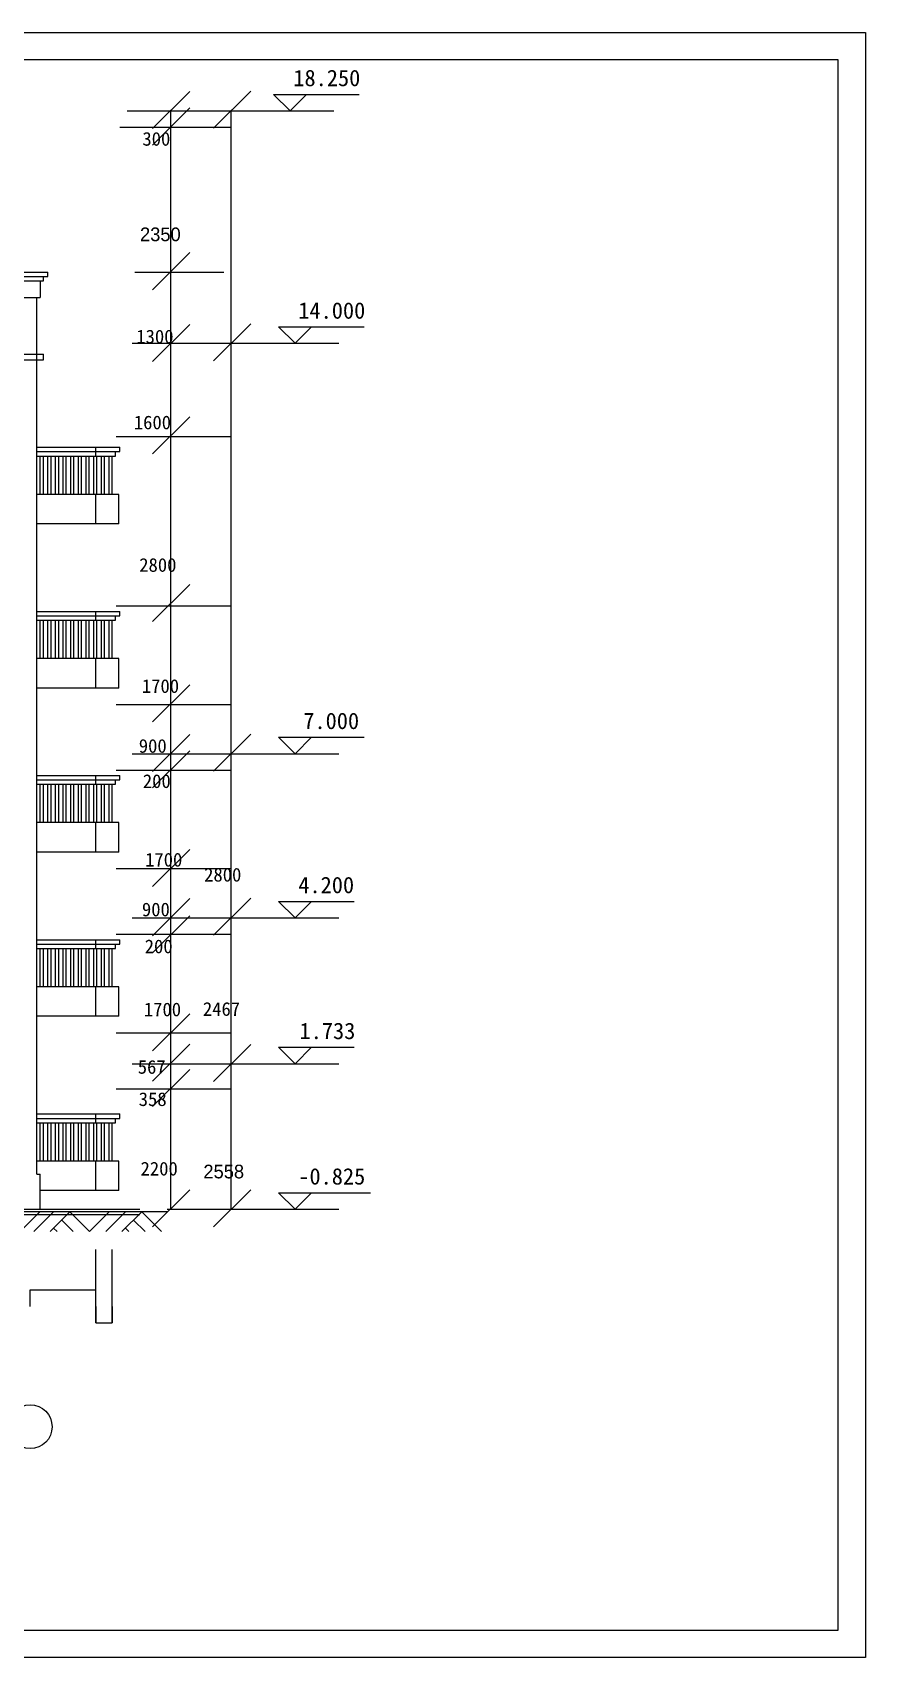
# Model space of a CAD drawing. Header units: metres. Extents: x 338339 to 1133840, y -479113 to 96125.
# Drawn here: x 506030 to 521256, y -217466 to -187766 of the extents above; entities that cross this region are included whole.
import ezdxf

# ---------------------------------------------------------------- set-up
doc = ezdxf.new("R2010")
doc.units = ezdxf.units.M
for name, color, linetype in [('AXIS', 3, 'Continuous'), ('PUB_DIM', 3, 'Continuous'), ('PUB_TITLE', 4, 'Continuous')]:
    doc.layers.add(name, color=color, linetype=linetype)
doc.dimstyles.get("Standard").update_dxf_attribs({"dimtxt": 2.5, "dimasz": 2.5, "dimexe": 1.25, "dimexo": 0.625, "dimtad": 1, "dimcen": 2.5, "dimazin": 3, "dimtfac": 1, "dimtmove": 0, "dimatfit": 3})

# ---------------------------------------------------------------- blocks, each defined once
blk = doc.blocks.new('_AXISO')
blk.add_circle((0, 0), 0.5)
blk = doc.blocks.new('*D367')
for p, q in [((507188.17, -211048.69), (507188.17, -211348.69)), ((507488.17, -211048.69), (507488.17, -211348.69)), ((507188.42, -211348.69), (507336.67, -211348.69)), ((507339.67, -211348.69), (507487.92, -211348.69))]:
    blk.add_line(p, q)
at = {"layer": 'Defpoints'}
for p in [(507188.17, -211048.69), (507488.17, -211048.69), (507188.17, -211348.69)]:
    blk.add_point(p, dxfattribs=at)
at = {"layer": 'PUB_DIM', "insert": (507338.17, -211348.69), "char_height": 1, "attachment_point": 5}
blk.add_mtext('300', dxfattribs=at)
blk = doc.blocks.new('*D368')
for p, q in [((505988.17, -211048.69), (505988.17, -210748.69)), ((505988.42, -210748.69), (506586.17, -210748.69)), ((506590.17, -210748.69), (507187.92, -210748.69)), ((507188.17, -211048.69), (507188.17, -210748.69))]:
    blk.add_line(p, q)
at = {"layer": 'Defpoints'}
for p in [(505988.17, -210748.69), (505988.17, -211048.69), (507188.17, -211048.69)]:
    blk.add_point(p, dxfattribs=at)
at = {"layer": 'PUB_DIM', "insert": (506588.17, -210748.69), "char_height": 1, "attachment_point": 5}
blk.add_mtext('1200', dxfattribs=at)

msp = doc.modelspace()

# ---------------------------------------------------------------- linework, layer by layer
for p, q in [((507760.97, -189196.65), (511537.37, -189196.65)), ((507624.96, -189496.65), (509662.97, -189496.65)), ((505208.17, -192146.65), (506308.17, -192146.65)), ((506308.17, -192226.65), (506308.17, -192146.65)), ((507902.05, -192146.65), (509528.46, -192146.65)), ((505268.17, -192306.65), (506228.17, -192306.65)), ((505328.17, -192226.65), (506308.17, -192226.65)), ((506168.17, -192306.65), (506168.17, -192606.65)), ((506228.17, -192306.65), (506228.17, -192226.65)), ((505208.17, -192606.65), (506168.17, -192606.65)), ((506108.17, -193002.79), (506108.17, -192606.65)), ((506108.17, -193646.65), (506108.17, -192606.65)), ((506108.17, -193646.65), (506108.17, -193102.79)), ((507851.76, -193446.65), (509478.17, -193446.65)), ((507851.76, -193446.65), (511628.17, -193446.65)), ((505208.17, -193646.65), (506228.17, -193646.65)), ((505208.17, -193746.65), (506228.17, -193746.65)), ((506108.17, -206971.65), (506108.17, -193646.65)), ((506228.17, -193746.65), (506228.17, -193646.65)), ((506108.17, -195346.65), (507628.17, -195346.65)), ((507188.17, -195506.65), (507188.17, -195346.65)), ((507556.75, -195146.65), (509663.99, -195146.65)), ((507628.17, -195426.65), (507628.17, -195346.65)), ((506108.17, -195426.65), (507628.17, -195426.65)), ((506108.17, -195506.65), (507548.17, -195506.65)), ((506168.17, -196206.65), (506168.17, -195506.65)), ((506228.17, -196206.65), (506228.17, -195506.65)), ((506308.17, -196206.65), (506308.17, -195506.65)), ((506368.17, -196206.65), (506368.17, -195506.65)), ((506448.17, -196206.65), (506448.17, -195506.65)), ((506508.17, -196206.65), (506508.17, -195506.65)), ((506588.17, -196206.65), (506588.17, -195506.65)), ((506648.17, -196206.65), (506648.17, -195506.65)), ((506728.17, -196206.65), (506728.17, -195506.65)), ((506788.17, -196206.65), (506788.17, -195506.65)), ((506868.17, -196206.65), (506868.17, -195506.65)), ((506928.17, -196206.65), (506928.17, -195506.65)), ((507008.17, -196206.65), (507008.17, -195506.65)), ((507068.17, -196206.65), (507068.17, -195506.65)), ((507148.17, -196206.65), (507148.17, -195506.65)), ((507208.17, -196206.65), (507208.17, -195506.65)), ((507288.17, -196206.65), (507288.17, -195506.65)), ((507348.17, -196206.65), (507348.17, -195506.65)), ((507428.17, -196206.65), (507428.17, -195506.65)), ((507488.17, -196206.65), (507488.17, -195506.65)), ((507488.17, -196206.65), (507488.17, -195506.65)), ((507548.17, -195506.65), (507548.17, -195426.65)), ((507608.17, -196206.65), (506108.17, -196206.65)), ((507188.17, -196746.65), (507188.17, -196206.65)), ((507608.17, -196746.65), (507608.17, -196206.65)), ((507608.17, -196746.65), (506108.17, -196746.65)), ((506108.17, -198346.65), (507628.17, -198346.65)), ((507188.17, -198506.65), (507188.17, -198346.65)), ((507556.75, -198246.65), (509662.97, -198246.65)), ((507628.17, -198426.65), (507628.17, -198346.65)), ((506108.17, -198426.65), (507628.17, -198426.65)), ((506108.17, -198506.65), (507548.17, -198506.65)), ((506168.17, -199206.65), (506168.17, -198506.65)), ((506228.17, -199206.65), (506228.17, -198506.65)), ((506308.17, -199206.65), (506308.17, -198506.65)), ((506368.17, -199206.65), (506368.17, -198506.65)), ((506448.17, -199206.65), (506448.17, -198506.65)), ((506508.17, -199206.65), (506508.17, -198506.65)), ((506588.17, -199206.65), (506588.17, -198506.65)), ((506648.17, -199206.65), (506648.17, -198506.65)), ((506728.17, -199206.65), (506728.17, -198506.65)), ((506788.17, -199206.65), (506788.17, -198506.65)), ((506868.17, -199206.65), (506868.17, -198506.65)), ((506928.17, -199206.65), (506928.17, -198506.65)), ((507008.17, -199206.65), (507008.17, -198506.65)), ((507068.17, -199206.65), (507068.17, -198506.65)), ((507148.17, -199206.65), (507148.17, -198506.65)), ((507208.17, -199206.65), (507208.17, -198506.65)), ((507288.17, -199206.65), (507288.17, -198506.65)), ((507348.17, -199206.65), (507348.17, -198506.65)), ((507428.17, -199206.65), (507428.17, -198506.65)), ((507488.17, -199206.65), (507488.17, -198506.65)), ((507488.17, -199206.65), (507488.17, -198506.65)), ((507548.17, -198506.65), (507548.17, -198426.65)), ((507608.17, -199206.65), (506108.17, -199206.65)), ((507188.17, -199746.65), (507188.17, -199206.65)), ((507608.17, -199746.65), (507608.17, -199206.65)), ((507608.17, -199746.65), (506108.17, -199746.65)), ((507556.75, -200046.65), (509662.97, -200046.65)), ((507851.76, -200946.65), (511628.17, -200946.65)), ((506108.17, -201346.65), (507628.17, -201346.65)), ((507188.17, -201506.65), (507188.17, -201346.65)), ((507556.75, -201246.65), (509662.97, -201246.65)), ((507628.17, -201426.65), (507628.17, -201346.65)), ((506108.17, -201426.65), (507628.17, -201426.65)), ((506108.17, -201506.65), (507548.17, -201506.65)), ((506168.17, -202206.65), (506168.17, -201506.65)), ((506228.17, -202206.65), (506228.17, -201506.65)), ((506308.17, -202206.65), (506308.17, -201506.65)), ((506368.17, -202206.65), (506368.17, -201506.65)), ((506448.17, -202206.65), (506448.17, -201506.65)), ((506508.17, -202206.65), (506508.17, -201506.65)), ((506588.17, -202206.65), (506588.17, -201506.65)), ((506648.17, -202206.65), (506648.17, -201506.65)), ((506728.17, -202206.65), (506728.17, -201506.65)), ((506788.17, -202206.65), (506788.17, -201506.65)), ((506868.17, -202206.65), (506868.17, -201506.65)), ((506928.17, -202206.65), (506928.17, -201506.65)), ((507008.17, -202206.65), (507008.17, -201506.65)), ((507068.17, -202206.65), (507068.17, -201506.65)), ((507148.17, -202206.65), (507148.17, -201506.65)), ((507208.17, -202206.65), (507208.17, -201506.65)), ((507288.17, -202206.65), (507288.17, -201506.65)), ((507348.17, -202206.65), (507348.17, -201506.65)), ((507428.17, -202206.65), (507428.17, -201506.65)), ((507488.17, -202206.65), (507488.17, -201506.65)), ((507488.17, -202206.65), (507488.17, -201506.65)), ((507548.17, -201506.65), (507548.17, -201426.65)), ((507608.17, -202206.65), (506108.17, -202206.65)), ((507608.17, -202206.65), (506108.17, -202206.65)), ((507188.17, -202746.65), (507188.17, -202206.65)), ((507188.17, -202746.65), (507188.17, -202206.65)), ((507608.17, -202746.65), (507608.17, -202206.65)), ((507608.17, -202746.65), (507608.17, -202206.65)), ((507608.17, -202746.65), (506108.17, -202746.65)), ((507608.17, -202746.65), (506108.17, -202746.65)), ((507556.75, -203046.65), (509662.97, -203046.65)), ((507851.76, -203946.65), (511628.17, -203946.65)), ((507556.75, -204246.65), (509662.97, -204246.65)), ((506108.17, -204346.65), (507628.17, -204346.65)), ((506108.17, -204426.65), (507628.17, -204426.65)), ((506108.17, -204506.65), (507548.17, -204506.65)), ((506168.17, -205206.65), (506168.17, -204506.65)), ((506228.17, -205206.65), (506228.17, -204506.65)), ((506308.17, -205206.65), (506308.17, -204506.65)), ((506368.17, -205206.65), (506368.17, -204506.65)), ((506448.17, -205206.65), (506448.17, -204506.65)), ((506508.17, -205206.65), (506508.17, -204506.65)), ((506588.17, -205206.65), (506588.17, -204506.65)), ((506648.17, -205206.65), (506648.17, -204506.65)), ((506728.17, -205206.65), (506728.17, -204506.65)), ((506788.17, -205206.65), (506788.17, -204506.65)), ((506868.17, -205206.65), (506868.17, -204506.65)), ((506928.17, -205206.65), (506928.17, -204506.65)), ((507008.17, -205206.65), (507008.17, -204506.65)), ((507068.17, -205206.65), (507068.17, -204506.65)), ((507148.17, -205206.65), (507148.17, -204506.65)), ((507188.17, -204506.65), (507188.17, -204346.65)), ((507208.17, -205206.65), (507208.17, -204506.65)), ((507288.17, -205206.65), (507288.17, -204506.65)), ((507348.17, -205206.65), (507348.17, -204506.65)), ((507428.17, -205206.65), (507428.17, -204506.65)), ((507488.17, -205206.65), (507488.17, -204506.65)), ((507488.17, -205206.65), (507488.17, -204506.65)), ((507548.17, -204506.65), (507548.17, -204426.65)), ((507628.17, -204426.65), (507628.17, -204346.65)), ((507608.17, -205206.65), (506108.17, -205206.65)), ((507188.17, -205746.65), (507188.17, -205206.65)), ((507608.17, -205746.65), (507608.17, -205206.65)), ((507608.17, -205746.65), (506108.17, -205746.65)), ((507556.75, -206046.65), (509662.97, -206046.65)), ((507851.76, -206613.32), (511628.17, -206613.32)), ((506108.17, -208631.65), (506108.17, -206971.65)), ((507556.75, -207071.65), (509662.97, -207071.65)), ((506108.17, -207531.65), (507628.17, -207531.65)), ((507188.17, -207691.65), (507188.17, -207531.65)), ((507628.17, -207611.65), (507628.17, -207531.65)), ((506108.17, -207611.65), (507628.17, -207611.65)), ((506108.17, -207691.65), (507548.17, -207691.65)), ((506168.17, -208391.65), (506168.17, -207691.65)), ((506228.17, -208391.65), (506228.17, -207691.65)), ((506308.17, -208391.65), (506308.17, -207691.65)), ((506368.17, -208391.65), (506368.17, -207691.65)), ((506448.17, -208391.65), (506448.17, -207691.65)), ((506508.17, -208391.65), (506508.17, -207691.65)), ((506588.17, -208391.65), (506588.17, -207691.65)), ((506648.17, -208391.65), (506648.17, -207691.65)), ((506728.17, -208391.65), (506728.17, -207691.65)), ((506788.17, -208391.65), (506788.17, -207691.65)), ((506868.17, -208391.65), (506868.17, -207691.65)), ((506928.17, -208391.65), (506928.17, -207691.65)), ((507008.17, -208391.65), (507008.17, -207691.65)), ((507068.17, -208391.65), (507068.17, -207691.65)), ((507148.17, -208391.65), (507148.17, -207691.65)), ((507208.17, -208391.65), (507208.17, -207691.65)), ((507288.17, -208391.65), (507288.17, -207691.65)), ((507348.17, -208391.65), (507348.17, -207691.65)), ((507428.17, -208391.65), (507428.17, -207691.65)), ((507488.17, -208391.65), (507488.17, -207691.65)), ((507488.17, -208391.65), (507488.17, -207691.65)), ((507548.17, -207691.65), (507548.17, -207611.65)), ((507608.17, -208391.65), (506108.17, -208391.65)), ((507188.17, -208931.65), (507188.17, -208391.65)), ((507608.17, -208931.65), (507608.17, -208391.65)), ((506108.17, -208631.65), (506168.17, -208631.65)), ((506168.17, -209271.65), (506168.17, -208631.65)), ((507608.17, -208931.65), (506168.17, -208931.65)), ((502436.32, -209271.65), (507989.3, -209271.65)), ((502528.87, -209371.65), (507989.3, -209371.65)), ((505804.53, -209681.65), (506164.53, -209321.65)), ((506054.61, -209681.65), (506414.61, -209321.65)), ((506351.6, -209681.65), (506711.6, -209321.65)), ((507071.6, -209681.65), (506711.6, -209321.65)), ((507071.6, -209681.65), (507431.6, -209321.65)), ((507368.58, -209681.65), (507728.58, -209321.65)), ((507665.57, -209681.65), (508025.57, -209321.65)), ((508385.57, -209681.65), (508025.57, -209321.65)), ((508489.61, -209271.65), (511628.17, -209271.65)), ((506477.63, -209681.65), (506414.61, -209618.64)), ((506774.61, -209681.65), (506563.11, -209470.15)), ((507791.6, -209681.65), (507728.58, -209618.64)), ((508088.58, -209681.65), (507877.08, -209470.15))]:
    msp.add_line(p, q)
msp.add_lwpolyline([(508489.61, -209321.65), (502526.18, -209321.65)])
at = {"layer": 'AXIS'}
for p, q in [((508903.23, -188841.03), (508225.37, -189518.38)), ((510019.08, -188837.56), (509341.21, -189514.91)), ((508903.23, -189145.06), (508225.37, -189822.41)), ((508903.23, -191788.83), (508225.37, -192466.18)), ((508903.23, -193102.41), (508225.37, -193779.76)), ((510019.08, -193090.91), (509341.21, -193768.26)), ((508903.23, -194787.45), (508225.37, -195464.8)), ((508903.23, -197853.66), (508225.37, -198531.01)), ((508903.23, -199687.06), (508225.37, -200364.41)), ((508903.23, -200597.21), (508225.37, -201274.57)), ((510019.08, -200590.59), (509341.21, -201267.94)), ((508903.23, -200896.18), (508225.37, -201573.54)), ((508903.23, -202696.54), (508225.37, -203373.89)), ((508903.23, -203596.42), (508225.37, -204273.78)), ((510019.08, -203585.67), (509341.21, -204263.02)), ((508903.23, -203909.7), (508225.37, -204587.06)), ((508903.23, -205701.11), (508225.37, -206378.47)), ((508903.23, -206257.1), (508225.37, -206934.45)), ((510019.08, -206261.14), (509341.21, -206938.5)), ((508903.23, -206719.25), (508225.37, -207396.61)), ((508903.23, -208920.02), (508225.37, -209597.37)), ((510019.08, -208918.41), (509341.21, -209595.76)), ((507188.17, -211348.69), (507188.17, -210010.9)), ((507488.17, -211348.69), (507488.17, -210010.9))]:
    msp.add_line(p, q, dxfattribs=at)
at = {"layer": 'PUB_DIM'}
for p, q in [((508551.15, -189186.47), (508551.15, -209269.83)), ((510737.37, -189196.65), (510437.37, -188896.65)), ((510437.37, -188896.65), (511037.37, -188896.65)), ((511037.37, -188896.65), (510737.37, -189196.65)), ((510737.37, -188896.65), (512000.23, -188896.65)), ((509662.97, -209275.66), (509662.97, -189191.16)), ((510528.17, -193146.65), (511128.17, -193146.65)), ((510828.17, -193446.65), (510528.17, -193146.65)), ((510828.17, -193146.65), (512091.03, -193146.65)), ((511128.17, -193146.65), (510828.17, -193446.65)), ((510828.17, -200946.65), (510528.17, -200646.65)), ((510528.17, -200646.65), (511128.17, -200646.65)), ((511128.17, -200646.65), (510828.17, -200946.65)), ((510828.17, -200646.65), (512091.03, -200646.65)), ((510828.17, -203946.65), (510528.17, -203646.65)), ((510528.17, -203646.65), (511128.17, -203646.65)), ((511128.17, -203646.65), (510828.17, -203946.65)), ((510828.17, -203646.65), (511908.17, -203646.65)), ((510828.17, -206613.32), (510528.17, -206313.32)), ((510528.17, -206313.32), (511128.17, -206313.32)), ((511128.17, -206313.32), (510828.17, -206613.32)), ((510828.17, -206313.32), (511908.17, -206313.32)), ((510828.17, -209271.65), (510528.17, -208971.65)), ((510528.17, -208971.65), (511128.17, -208971.65)), ((511128.17, -208971.65), (510828.17, -209271.65)), ((510828.17, -208971.65), (512205.31, -208971.65))]:
    msp.add_line(p, q, dxfattribs=at)
at = {"layer": 'PUB_TITLE'}
for points in [[(479256.41, -217465.67), (479256.41, -187765.67), (521256.41, -187765.67), (521256.41, -217465.67)], [(481756.41, -216965.67), (520756.41, -216965.67), (520756.41, -188265.67), (481756.41, -188265.67)]]:
    msp.add_lwpolyline(points, close=True, dxfattribs=at)

# ---------------------------------------------------------------- block references
at = {"layer": 'AXIS', "xscale": 800, "yscale": 800, "zscale": 800}
msp.add_blockref('_AXISO', (505988.17, -213248.69), dxfattribs=at)

# ---------------------------------------------------------------- texts
at = {"char_height": 250, "attachment_point": 1}
for s, insert in [('300', (508038.91, -189584.64)), ('{\\f??|b0|i0|c134|p54;2350}', (507995.24, -191329.85)), ('1300', (507927.52, -193197.66)), ('{\\f宋体|b0|i0|c134|p54;1600}', (507881.96, -194767.41)), ('{\\f宋体|b0|i0|c134|p54;2800}', (507980.6, -197372.35)), ('1700', (508028.51, -199585.91)), ('900', (507972.67, -200679.95)), ('200', (508046.99, -201323.4)), ('1700', (508088.06, -202759.34)), ('2800', (509166.98, -203033.79)), ('900', (508029.97, -203668.7)), ('200', (508081.44, -204343.54)), ('1700', (508065.31, -205496)), ('{\\f宋体|b0|i0|c134|p54;2467}', (509144.57, -205488.01)), ('{\\f宋体|b0|i0|c134|p54;567}', (507954.12, -206546.67)), ('{\\f宋体|b0|i0|c134|p54;358}', (507971.56, -207136.2)), ('2200', (508005, -208406.39)), ('{\\f??|b0|i0|c0|p54;2558}', (509153.58, -208458.84))]:
    msp.add_mtext(s, dxfattribs=dict(at, insert=insert))
at = {"layer": 'PUB_DIM'}
for s, p in [('18.250', (510797.37, -188746.65)), ('14.000', (510888.17, -192996.65)), ('7.000', (510979.6, -200496.65)), ('4.200', (510888.17, -203496.65)), ('1.733', (510911.03, -206163.32)), ('-0.825', (510888.17, -208821.65))]:
    msp.add_text(s, height=300, dxfattribs=at).set_placement(p)

# ---------------------------------------------------------------- dimensions: what is measured, and where the dimension line sits
for base, p1, p2, picture, middle in [((505988.17, -210748.69), (505988.17, -211048.69), (507188.17, -211048.69), '*D368', (506588.17, -210748.69)), ((507188.17, -211348.69), (507188.17, -211048.69), (507488.17, -211048.69), '*D367', (507338.17, -211348.69))]:
    dim = msp.add_linear_dim(base=base, p1=p1, p2=p2, dimstyle='Standard', dxfattribs=at)
    dim.commit()
    dim.dimension.update_dxf_attribs({"geometry": picture, "text_midpoint": middle})

doc.saveas('drawing.dxf')
